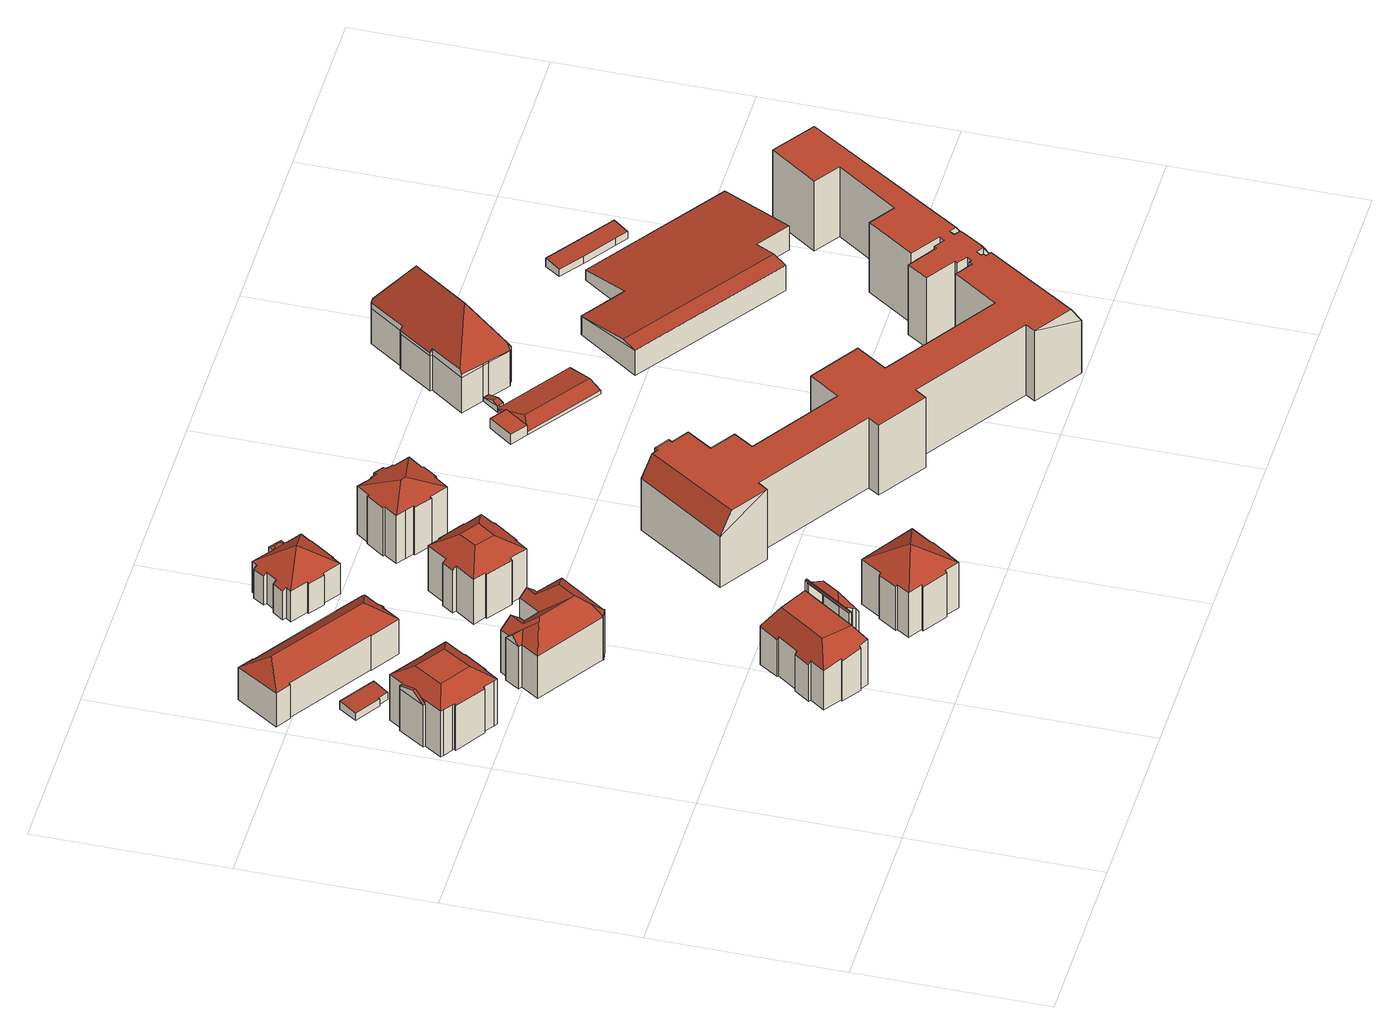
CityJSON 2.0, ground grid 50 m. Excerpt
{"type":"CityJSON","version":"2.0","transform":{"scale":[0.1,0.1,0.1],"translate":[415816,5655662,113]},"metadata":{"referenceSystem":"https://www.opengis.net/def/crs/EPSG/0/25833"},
"CityObjects":{
"building1":{"type":"Building","attributes":{"Gemeindeschluessel":14612000,"Geometrietyp2DReferenz":"3000","function":"31001_9998","roofType":"9999"},"children":["building1-1","building1-2"]},
"building1-1":{"type":"BuildingPart","attributes":{"Dachtyp_tdc":"tdcCutTentRoof","Dachneigung":34.86,"QualitaetDacherkennung":55,"Geometrietyp2DReferenz":"3000","measuredHeight":17.37,"roofType":"9999"},"parents":["building1"],"geometry":[{"type":"MultiSurface","lod":"2","boundaries":[[[0,1,2,3]],[[1,4,5,2]],[[4,6,7,5]],[[6,8,9,7]],[[8,10,11,12,9]],[[13,14,15,16]],[[13,17,18,14]],[[17,19,20,18]],[[19,21,22,20]],[[21,23,24,22]],[[23,25,26,24]],[[25,27,28,26]],[[27,29,30,28]],[[29,31,32,30]],[[31,33,34,32]],[[33,35,36,34]],[[35,37,38,36]],[[37,39,40,38]],[[39,41,42,40]],[[17,13,43,44,10,8,45,46]],[[25,23,21,19,17,46,47]],[[35,33,31,29,27,25,47,48]],[[8,6,4,1,0,49,41,39,37,35,48,45]],[[48,47,46,45]],[[42,50,3,2,5,7,9,12,14,18,20,22,24,26,28,30,32,34,36,38,40]],[[41,49,50,42]],[[49,0,3,50]]],"semantics":{"surfaces":[{"type":"WallSurface"},{"type":"RoofSurface"},{"type":"GroundSurface"}],"values":[0,0,0,0,0,0,0,0,0,0,0,0,0,0,0,0,0,0,0,1,1,1,1,1,2,0,0]}}]},
"building1-2":{"type":"BuildingPart","attributes":{"Dachtyp_tdc":"tdcGableRoof","Dachneigung":16.34,"QualitaetDacherkennung":11,"Geometrietyp2DReferenz":"3000","measuredHeight":15.46,"roofType":"3100"},"parents":["building1"],"geometry":[{"type":"MultiSurface","lod":"2","boundaries":[[[11,51,52,12]],[[51,53,54,52]],[[53,15,14,54]],[[11,44,55,56,51]],[[57,56,55,43,16]],[[53,57,16,15]],[[51,56,57,53]],[[12,52,54,14]]],"semantics":{"surfaces":[{"type":"WallSurface"},{"type":"RoofSurface"},{"type":"GroundSurface"}],"values":[0,0,0,1,1,0,0,2]}}]},
"building2":{"type":"Building","attributes":{"Dachtyp_tdc":"tdcPolyFlatRoof","Gemeindeschluessel":14612000,"Dachneigung":3.13,"QualitaetDacherkennung":58,"Geometrietyp2DReferenz":"3000","measuredHeight":2.5,"function":"31001_9998","roofType":"2100"},"geometry":[{"type":"Solid","lod":"2","boundaries":[[[[58,59,60,61]],[[59,62,63,60]],[[62,64,65,63]],[[64,66,67,65]],[[66,68,69,67]],[[68,70,71,69]],[[70,58,61,71]],[[70,68,66,64,62,59,58]],[[61,60,63,65,67,69,71]]]],"semantics":{"surfaces":[{"type":"WallSurface"},{"type":"RoofSurface"},{"type":"GroundSurface"}],"values":[[0,0,0,0,0,0,0,1,2]]}}]},
"building3":{"type":"Building","attributes":{"Gemeindeschluessel":14612000,"Geometrietyp2DReferenz":"3000","function":"31001_9998","roofType":"9999"},"children":["building3-1","building3-2","building3-3"]},
"building3-1":{"type":"BuildingPart","attributes":{"Dachtyp_tdc":"tdcCutTentRoof","Dachneigung":0.815,"QualitaetDacherkennung":60,"Geometrietyp2DReferenz":"3000","measuredHeight":17.9,"roofType":"9999"},"parents":["building3"],"geometry":[{"type":"MultiSurface","lod":"2","boundaries":[[[72,73,74,75]],[[76,77,78,79]],[[77,80,81,78]],[[80,82,83,81]],[[82,84,85,83]],[[84,86,87,85]],[[86,88,89,87]],[[88,90,91,89]],[[90,92,93,91]],[[92,94,95,93]],[[94,96,97,95]],[[96,98,99,97]],[[98,100,101,99]],[[100,102,103,101]],[[102,104,105,103]],[[104,106,107,105]],[[106,108,109,107]],[[108,110,111,109]],[[110,112,113,111]],[[112,114,115,113]],[[114,72,75,115]],[[84,82,80,77,76,73,116,117]],[[94,92,90,88,86,84,117,118]],[[110,108,106,104,102,100,98,96,94,118,119]],[[73,72,114,112,110,119,116]],[[119,118,117,116]],[[75,74,79,78,81,83,85,87,89,91,93,95,97,99,101,103,105,107,109,111,113,115]]],"semantics":{"surfaces":[{"type":"WallSurface"},{"type":"RoofSurface"},{"type":"GroundSurface"}],"values":[0,0,0,0,0,0,0,0,0,0,0,0,0,0,0,0,0,0,0,0,0,1,1,1,1,1,2]}}]},
"building3-2":{"type":"BuildingPart","attributes":{"Dachtyp_tdc":"tdcFreeFormRoof","Dachneigung":27.34,"QualitaetDacherkennung":15,"Geometrietyp2DReferenz":"3000","measuredHeight":17.93,"roofType":"5000"},"parents":["building3"],"geometry":[{"type":"MultiSurface","lod":"2","boundaries":[[[120,121,122]],[[123,124,125,126,127]],[[124,128,76,79,125]],[[129,74,73]],[[129,120,122,74]],[[128,124,130]],[[124,123,120,131,130]],[[120,129,131]],[[129,128,130,131]],[[122,126,125,79,74]]],"semantics":{"surfaces":[{"type":"WallSurface"},{"type":"RoofSurface"},{"type":"GroundSurface"}],"values":[0,0,0,0,0,1,1,1,1,2]}}]},
"building3-3":{"type":"BuildingPart","attributes":{"Dachtyp_tdc":"tdcHipRoof","Dachneigung":59.36,"QualitaetDacherkennung":31,"Geometrietyp2DReferenz":"3000","measuredHeight":17.76,"roofType":"3200"},"parents":["building3"],"geometry":[{"type":"MultiSurface","lod":"2","boundaries":[[[132,133,134,135]],[[133,136,137,134]],[[136,138,139,137]],[[138,127,126,139]],[[121,140,141,122]],[[140,142,143,141]],[[142,144,145,143]],[[144,146,147,145]],[[146,148,149,147]],[[148,150,151,149]],[[150,132,135,151]],[[127,138,136,133,152]],[[146,144,142,140,121,153]],[[133,132,150,148,146,153,152]],[[121,127,152,153]],[[135,134,137,139,126,122,141,143,145,147,149,151]]],"semantics":{"surfaces":[{"type":"WallSurface"},{"type":"RoofSurface"},{"type":"GroundSurface"}],"values":[0,0,0,0,0,0,0,0,0,0,0,1,1,1,1,2]}}]},
"building4":{"type":"Building","attributes":{"Dachtyp_tdc":"tdcFreeFormRoof","Gemeindeschluessel":14612000,"Dachneigung":27.93,"QualitaetDacherkennung":28,"Geometrietyp2DReferenz":"3000","measuredHeight":14.35,"function":"31001_9998","roofType":"5000"},"geometry":[{"type":"Solid","lod":"2","boundaries":[[[[154,155,156,157]],[[155,158,159,156]],[[158,160,161,159]],[[160,162,163,161]],[[162,164,165,163]],[[164,166,167,165]],[[166,168,169,167]],[[168,170,171,169]],[[170,172,173,171]],[[172,174,175,173]],[[174,176,177,175]],[[176,178,179,177]],[[178,180,181,179]],[[180,182,183,181]],[[182,184,185,183]],[[184,154,157,185]],[[186,187,174,172,170,168,188]],[[189,155,154]],[[188,166,164,162,160,158,155,189,186]],[[154,184,182,180,178,176,187,186,189]],[[168,166,188]],[[176,174,187]],[[157,156,159,161,163,165,167,169,171,173,175,177,179,181,183,185]]]],"semantics":{"surfaces":[{"type":"WallSurface"},{"type":"RoofSurface"},{"type":"GroundSurface"}],"values":[[0,0,0,0,0,0,0,0,0,0,0,0,0,0,0,0,1,1,1,1,0,0,2]]}}]},
"building5":{"type":"Building","attributes":{"Dachtyp_tdc":"tdcFreeFormRoof","Gemeindeschluessel":14612000,"Dachneigung":41.41,"QualitaetDacherkennung":8,"Geometrietyp2DReferenz":"3000","measuredHeight":18.67,"function":"31001_9998","roofType":"5000"},"geometry":[{"type":"Solid","lod":"2","boundaries":[[[[190,191,192,193]],[[191,194,195,192]],[[194,196,197,195]],[[196,198,199,197]],[[198,200,201,199]],[[200,202,203,201]],[[202,204,205,203]],[[204,206,207,205]],[[206,208,209,207]],[[208,210,211,209]],[[210,212,213,211]],[[212,214,215,213]],[[214,216,217,215]],[[216,218,219,217]],[[218,220,221,219]],[[220,222,223,221]],[[222,190,193,223]],[[224,222,220]],[[225,226,224,220,218]],[[225,218,216]],[[227,228,226,225,216,214]],[[229,227,214,212]],[[230,229,212,210]],[[230,210,208]],[[231,228,227,229,230,208,206]],[[232,233,231,206,204]],[[234,232,204,202]],[[234,202,200]],[[235,233,232,234,200,198]],[[236,237,238,235,198,196]],[[236,196,194]],[[237,236,194,191]],[[238,237,191,190]],[[224,226,228,231,233,235,238,190,222]],[[193,192,195,197,199,201,203,205,207,209,211,213,215,217,219,221,223]]]],"semantics":{"surfaces":[{"type":"WallSurface"},{"type":"RoofSurface"},{"type":"GroundSurface"}],"values":[[0,0,0,0,0,0,0,0,0,0,0,0,0,0,0,0,0,1,1,1,1,1,1,0,1,1,1,0,1,1,0,1,1,1,2]]}}]},
"building6":{"type":"Building","attributes":{"Dachtyp_tdc":"tdcTentRoof","Gemeindeschluessel":14612000,"Dachneigung":33.05,"QualitaetDacherkennung":47,"Geometrietyp2DReferenz":"3000","measuredHeight":19.36,"function":"31001_9998","roofType":"3500"},"geometry":[{"type":"Solid","lod":"2","boundaries":[[[[239,240,241,242]],[[240,243,244,241]],[[243,245,246,244]],[[245,247,248,246]],[[247,249,250,248]],[[249,251,252,250]],[[251,253,254,252]],[[253,255,256,254]],[[255,257,258,256]],[[257,259,260,258]],[[259,261,262,260]],[[261,263,264,262]],[[263,265,266,264]],[[265,267,268,266]],[[267,269,270,268]],[[269,239,242,270]],[[253,251,249,247,245,243,271]],[[255,253,271]],[[265,263,261,259,257,255,271]],[[243,240,239,269,267,265,271]],[[242,241,244,246,248,250,252,254,256,258,260,262,264,266,268,270]]]],"semantics":{"surfaces":[{"type":"WallSurface"},{"type":"RoofSurface"},{"type":"GroundSurface"}],"values":[[0,0,0,0,0,0,0,0,0,0,0,0,0,0,0,0,1,1,1,1,2]]}}]},
"building7":{"type":"Building","attributes":{"Dachtyp_tdc":"tdcCutTentRoof","Gemeindeschluessel":14612000,"Dachneigung":33.39,"QualitaetDacherkennung":55,"Geometrietyp2DReferenz":"3000","measuredHeight":17.76,"function":"31001_9998","roofType":"9999"},"geometry":[{"type":"Solid","lod":"2","boundaries":[[[[272,273,274,275,276,277,278,279]],[[280,281,282,283,284,272,279,285]],[[286,287,288,289,290,280,285,291]],[[285,279,278,291]],[[292,293,294,295,296,297,298,299,300,301,302,303,304,305,306,307,308,309,310,311]],[[284,283,306,305]],[[283,282,307,306]],[[282,281,308,307]],[[281,280,309,308]],[[280,290,310,309]],[[290,289,311,310]],[[289,288,292,311]],[[277,312,313,314,315,286,291,278]],[[288,287,293,292]],[[287,286,294,293]],[[286,315,295,294]],[[315,314,296,295]],[[314,313,297,296]],[[313,312,298,297]],[[312,277,299,298]],[[277,276,300,299]],[[276,275,301,300]],[[275,274,302,301]],[[274,273,303,302]],[[273,272,304,303]],[[272,284,305,304]]]],"semantics":{"surfaces":[{"type":"RoofSurface"},{"type":"GroundSurface"},{"type":"WallSurface"}],"values":[[0,0,0,0,1,2,2,2,2,2,2,2,0,2,2,2,2,2,2,2,2,2,2,2,2,2]]}}]},
"building8":{"type":"Building","attributes":{"Gemeindeschluessel":14612000,"Geometrietyp2DReferenz":"3000","function":"31001_9998","roofType":"9999"},"children":["building8-1","building8-2"]},
"building8-1":{"type":"BuildingPart","attributes":{"Dachtyp_tdc":"tdcTentRoof","Dachneigung":33.98,"QualitaetDacherkennung":69,"Geometrietyp2DReferenz":"3000","measuredHeight":14.84,"roofType":"3500"},"parents":["building8"],"geometry":[{"type":"MultiSurface","lod":"2","boundaries":[[[316,317,318]],[[319,320,321,322]],[[320,323,324,321]],[[323,325,326,324]],[[325,327,328,326]],[[327,329,330,328]],[[329,331,332,330]],[[331,333,334,332]],[[333,335,336,334]],[[335,337,338,336]],[[337,339,340,338]],[[339,341,342,340]],[[341,343,344,342]],[[343,345,346,344]],[[345,347,348,346]],[[347,349,350,348]],[[349,351,352,350]],[[351,353,354,352]],[[353,355,356,354]],[[355,357,358,356]],[[357,359,360,358]],[[359,361,360]],[[329,327,325,323,320,319,362]],[[339,337,335,333,331,329,362]],[[357,355,353,351,349,347,345,343,341,339,362]],[[319,316,359,357,362]],[[317,322,321,324,326,328,330,332,334,336,338,340,342,344,346,348,350,352,354,356,358,360]],[[316,319,322,317]]],"semantics":{"surfaces":[{"type":"WallSurface"},{"type":"RoofSurface"},{"type":"GroundSurface"}],"values":[0,0,0,0,0,0,0,0,0,0,0,0,0,0,0,0,0,0,0,0,0,0,1,1,1,1,2,0]}}]},
"building8-2":{"type":"BuildingPart","attributes":{"Dachtyp_tdc":"tdcFreeFormRoof","Dachneigung":26.82,"QualitaetDacherkennung":9,"Geometrietyp2DReferenz":"3000","measuredHeight":9.48,"roofType":"5000"},"parents":["building8"],"geometry":[{"type":"MultiSurface","lod":"2","boundaries":[[[361,363,364,360]],[[363,365,366,364]],[[365,318,317,366]],[[367,318,365]],[[368,367,365,363]],[[368,363,361]],[[367,368,361,318]],[[364,366,317,360]]],"semantics":{"surfaces":[{"type":"WallSurface"},{"type":"RoofSurface"},{"type":"GroundSurface"}],"values":[0,0,0,1,1,1,1,2]}}]},
"building9":{"type":"Building","attributes":{"Dachtyp_tdc":"tdcHipRoof","Gemeindeschluessel":14612000,"Dachneigung":19.32,"QualitaetDacherkennung":69,"Geometrietyp2DReferenz":"3000","measuredHeight":17.44,"function":"31001_9998","roofType":"3200"},"geometry":[{"type":"Solid","lod":"2","boundaries":[[[[369,370,371,372]],[[370,373,374,371]],[[373,375,376,374]],[[375,377,378,376]],[[377,379,380,378]],[[379,381,382,380]],[[381,383,384,382]],[[383,385,386,384]],[[385,387,388,386]],[[387,389,390,388]],[[389,391,392,390]],[[391,393,394,392]],[[393,395,396,394]],[[395,397,398,396]],[[397,399,400,398]],[[399,401,402,400]],[[401,403,404,402]],[[403,405,406,404]],[[405,407,408,406]],[[407,409,410,408]],[[409,411,412,410]],[[411,413,414,412]],[[413,415,416,414]],[[415,417,418,416]],[[417,369,372,418]],[[413,411,409,407,405,403,419]],[[385,383,381,379,377,375,420]],[[403,401,399,397,395,393,391,389,387,385,420,419]],[[375,373,370,369,417,415,413,419,420]],[[372,371,374,376,378,380,382,384,386,388,390,392,394,396,398,400,402,404,406,408,410,412,414,416,418]]]],"semantics":{"surfaces":[{"type":"WallSurface"},{"type":"RoofSurface"},{"type":"GroundSurface"}],"values":[[0,0,0,0,0,0,0,0,0,0,0,0,0,0,0,0,0,0,0,0,0,0,0,0,0,1,1,1,1,2]]}}]},
"building10":{"type":"Building","attributes":{"name":"Evangelisches Kreuzgymnasium Dresden","Dachtyp_tdc":"tdcFreeFormRoof","Gemeindeschluessel":14612000,"Dachneigung":0.087,"QualitaetDacherkennung":7,"Geometrietyp2DReferenz":"3000","measuredHeight":21.85,"function":"31001_3021","roofType":"5000"},"geometry":[{"type":"Solid","lod":"2","boundaries":[[[[421,422,423,424]],[[422,425,426,423]],[[425,427,428,426]],[[427,429,430,428]],[[429,431,432,430]],[[431,433,434,432]],[[433,435,436,434]],[[435,437,438,436]],[[437,439,440,438]],[[439,441,442,440]],[[441,443,444,442]],[[443,445,446,444]],[[445,447,448,446]],[[447,449,450,448]],[[449,451,452,450]],[[451,453,454,452]],[[453,455,456,454]],[[455,457,458,456]],[[457,459,460,458]],[[459,461,462,460]],[[461,463,464,462]],[[463,465,466,464]],[[465,467,468,466]],[[467,469,470,468]],[[469,471,472,470]],[[471,473,474,472]],[[473,475,476,474]],[[475,477,478,476]],[[477,479,480,478]],[[479,481,482,480]],[[481,483,484,482]],[[483,485,486,484]],[[485,487,488,486]],[[487,489,490,488]],[[489,491,492,490]],[[491,493,494,492]],[[493,495,496,494]],[[495,497,498,496]],[[497,499,500,498]],[[499,501,502,500]],[[501,503,504,502]],[[503,505,506,504]],[[505,507,508,506]],[[507,509,510,508]],[[509,511,512,510]],[[511,513,514,512]],[[513,515,516,514]],[[515,517,518,516]],[[517,519,520,518]],[[519,521,522,520]],[[521,523,524,522]],[[523,525,526,524]],[[525,527,528,526]],[[527,529,530,528]],[[529,531,532,530]],[[531,533,534,532]],[[533,535,536,534]],[[535,537,538,536]],[[537,539,540,538]],[[539,541,542,540]],[[541,543,544,542]],[[543,545,546,544]],[[545,547,548,546]],[[547,549,550,548]],[[549,551,552,550]],[[551,553,554,552]],[[553,555,556,554]],[[555,421,424,556]],[[557,558,433,431]],[[501,499,559,560,509,507,505,503]],[[521,519,561,562]],[[537,535,563,564,549,547,545,543,541,539]],[[459,457,455,453,451,449,447,445,443,441,439,437,435,558,557,429,427,425,422,421,555,553,551,564,563,533,531,529,527,525,523,562,561,517,515,513,511,560,559,497,495,493,491,489,487,485,483,481,479,477,475,473,471,469,467,465,463,461]],[[535,533,563]],[[435,433,558]],[[499,497,559]],[[511,509,560]],[[523,521,562]],[[431,429,557]],[[551,549,564]],[[519,517,561]],[[424,423,426,428,430,432,434,436,438,440,442,444,446,448,450,452,454,456,458,460,462,464,466,468,470,472,474,476,478,480,482,484,486,488,490,492,494,496,498,500,502,504,506,508,510,512,514,516,518,520,522,524,526,528,530,532,534,536,538,540,542,544,546,548,550,552,554,556]]]],"semantics":{"surfaces":[{"type":"WallSurface"},{"type":"RoofSurface"},{"type":"GroundSurface"}],"values":[[0,0,0,0,0,0,0,0,0,0,0,0,0,0,0,0,0,0,0,0,0,0,0,0,0,0,0,0,0,0,0,0,0,0,0,0,0,0,0,0,0,0,0,0,0,0,0,0,0,0,0,0,0,0,0,0,0,0,0,0,0,0,0,0,0,0,0,0,1,1,1,1,1,0,0,0,0,0,0,0,0,2]]}}]},
"building11":{"type":"Building","attributes":{"Gemeindeschluessel":14612000,"Geometrietyp2DReferenz":"3000","function":"31001_9998","roofType":"9999"},"children":["building11-1","building11-2","building11-3"]},
"building11-1":{"type":"BuildingPart","attributes":{"Dachtyp_tdc":"tdcPolyFlatRoof","Dachneigung":0,"QualitaetDacherkennung":42,"Geometrietyp2DReferenz":"3000","measuredHeight":3,"roofType":"1000"},"parents":["building11"],"geometry":[{"type":"MultiSurface","lod":"2","boundaries":[[[565,566,567,568,569]],[[566,570,571,567]],[[570,572,573,574,571]],[[572,570,566,565]],[[568,567,571,574]]],"semantics":{"surfaces":[{"type":"WallSurface"},{"type":"RoofSurface"},{"type":"GroundSurface"}],"values":[0,0,0,1,2]}}]},
"building11-2":{"type":"BuildingPart","attributes":{"Dachtyp_tdc":"tdcGableRoof","Dachneigung":21.08,"QualitaetDacherkennung":8,"Geometrietyp2DReferenz":"3000","measuredHeight":2.43,"roofType":"3100"},"parents":["building11"],"geometry":[{"type":"MultiSurface","lod":"2","boundaries":[[[575,576,577,578,579]],[[576,580,581,577]],[[580,582,583,584,581]],[[576,575,585]],[[582,580,586]],[[575,582,586,585]],[[580,576,585,586]],[[584,578,577,581]]],"semantics":{"surfaces":[{"type":"WallSurface"},{"type":"RoofSurface"},{"type":"GroundSurface"}],"values":[0,0,0,0,0,1,1,2]}}]},
"building11-3":{"type":"BuildingPart","attributes":{"Dachtyp_tdc":"tdcHipAndGableRoof","Dachneigung":10.68,"QualitaetDacherkennung":48,"Geometrietyp2DReferenz":"3000","measuredHeight":2.35,"roofType":"5000"},"parents":["building11"],"geometry":[{"type":"MultiSurface","lod":"2","boundaries":[[[587,569,568,588]],[[589,587,588,590]],[[579,573,569,591]],[[587,589,592]],[[569,587,592,591]],[[589,583,579,591,592]],[[588,568,574,578,584,590]]],"semantics":{"surfaces":[{"type":"WallSurface"},{"type":"RoofSurface"},{"type":"GroundSurface"}],"values":[0,0,1,0,1,1,2]}}]},
"building12":{"type":"Building","attributes":{"Dachtyp_tdc":"tdcFreeFormRoof","Gemeindeschluessel":14612000,"Dachneigung":58.47,"QualitaetDacherkennung":32,"Geometrietyp2DReferenz":"3000","measuredHeight":25.19,"function":"31001_9998","roofType":"5000"},"geometry":[{"type":"Solid","lod":"2","boundaries":[[[[593,594,595,596]],[[594,597,598,595]],[[597,599,600,598]],[[599,601,602,600]],[[601,603,604,602]],[[603,605,606,604]],[[605,607,608,606]],[[607,609,610,608]],[[609,611,612,610]],[[611,613,614,612]],[[613,615,616,614]],[[615,617,618,616]],[[617,619,620,618]],[[619,621,622,620]],[[621,623,624,622]],[[623,625,626,624]],[[625,627,628,626]],[[627,629,630,628]],[[631,632,633,634,635,636,637,638]],[[639,640,641,642,643,644]],[[645,609,607,646,644,643,633,632,647,648,649]],[[643,642,650,651,652,653,654,634,633]],[[627,635,634,654,629]],[[629,654,653,655]],[[655,653,652,593]],[[593,652,651,594]],[[594,651,650,597]],[[597,650,642,641,599]],[[611,645,649,613]],[[613,649,648,615]],[[615,648,647,617]],[[617,647,632,631,619]],[[603,639,644,646,605]],[[605,646,607]],[[609,645,611]],[[599,641,640,601]],[[601,640,639,603]],[[621,638,637,623]],[[619,631,638,621]],[[623,637,636,625]],[[625,636,635,627]],[[630,656,596,595,598,600,602,604,606,608,610,612,614,616,618,620,622,624,626,628]],[[629,655,656,630]],[[655,593,596,656]]]],"semantics":{"surfaces":[{"type":"WallSurface"},{"type":"RoofSurface"},{"type":"GroundSurface"}],"values":[[0,0,0,0,0,0,0,0,0,0,0,0,0,0,0,0,0,0,1,1,1,1,0,0,0,0,0,0,0,0,0,0,0,0,0,0,0,0,0,0,0,2,0,0]]}}]},
"building13":{"type":"Building","attributes":{"Dachtyp_tdc":"tdcFreeFormRoof","Gemeindeschluessel":14612000,"Dachneigung":10.42,"QualitaetDacherkennung":6,"Geometrietyp2DReferenz":"3000","measuredHeight":8.58,"function":"31001_3211","roofType":"5000"},"geometry":[{"type":"Solid","lod":"2","boundaries":[[[[657,658,659,660]],[[661,662,663,664,658,657,665,666]],[[667,666,665,668]],[[657,668,665]],[[667,661,666]],[[659,669,670,671,672,673,674,660]],[[658,664,669,659]],[[664,663,670,669]],[[663,662,671,670]],[[662,661,672,671]],[[661,667,673,672]],[[667,668,674,673]],[[668,657,660,674]]]],"semantics":{"surfaces":[{"type":"WallSurface"},{"type":"RoofSurface"},{"type":"GroundSurface"}],"values":[[0,1,1,0,0,2,0,0,0,0,0,0,0]]}}]},
"building14":{"type":"Building","attributes":{"Dachtyp_tdc":"tdcPolyFlatRoof","Gemeindeschluessel":14612000,"Dachneigung":5.47,"QualitaetDacherkennung":76,"Geometrietyp2DReferenz":"3000","measuredHeight":2.59,"function":"31001_2463","roofType":"2100"},"geometry":[{"type":"Solid","lod":"2","boundaries":[[[[675,676,677,678]],[[676,679,680,677]],[[679,681,682,680]],[[681,683,684,682]],[[683,685,686,684]],[[685,687,688,686]],[[687,689,690,688]],[[689,675,678,690]],[[689,687,685,683,681,679,676,675]],[[678,677,680,682,684,686,688,690]]]],"semantics":{"surfaces":[{"type":"WallSurface"},{"type":"RoofSurface"},{"type":"GroundSurface"}],"values":[[0,0,0,0,0,0,0,0,1,2]]}}]}
},
"vertices":[
[36,1096,151],[39,1100,154],[39,1100,13],[36,1096,13],[35,1103,154],[35,1103,13],[11,1119,155],[11,1119,13],[3,1124,155],[3,1124,13],[33,1170,155],[33,1170,143],[33,1170,13],[78,1238,155],[78,1238,13],[78,1238,143],[78,1238,154],[102,1274,155],[102,1274,13],[197,1211,154],[197,1211,13],[199,1214,151],[199,1214,13],[254,1178,151],[254,1178,13],[252,1175,153],[252,1175,13],[218,1124,153],[218,1124,13],[223,1121,149],[223,1121,13],[183,1061,149],[183,1061,13],[179,1064,153],[179,1064,13],[153,1025,153],[153,1025,13],[144,1031,153],[144,1031,13],[120,1047,153],[120,1047,13],[116,1049,154],[116,1049,13],[77,1237,155],[42,1183,155],[63,1140,187],[112,1215,187],[189,1162,187],[142,1090,187],[114,1046,150],[114,1046,13],
[28,1173,143],[28,1173,13],[72,1242,143],[72,1242,13],[52,1199,168],[47,1203,168],[72,1242,154],
[198,1338,41],[170,1296,38],[170,1296,16],[198,1338,16],[146,1312,38],[146,1312,16],[143,1309,38],[143,1309,16],[78,1351,38],[78,1351,16],[108,1397,41],[108,1397,16],[173,1354,41],[173,1354,16],
[566,446,141],[635,400,153],[635,400,13],[566,446,13],[546,269,153],[530,246,153],[530,246,13],[546,269,13],[533,231,134],[533,231,13],[518,229,153],[518,229,13],[508,214,153],[508,214,13],[486,229,149],[486,229,13],[484,225,143],[484,225,13],[436,258,136],[436,258,13],[438,261,142],[438,261,13],[393,292,135],[393,292,13],[420,331,135],[420,331,13],[415,334,125],[415,334,13],[443,375,125],[443,375,13],[447,372,135],[447,372,13],[485,426,135],[485,426,13],[482,428,128],[482,428,13],[515,478,129],[515,478,13],[518,478,132],[518,478,13],[524,480,125],[524,480,13],[569,451,133],[569,451,13],[600,391,191],[506,253,191],[442,308,192],[526,430,192],
[641,397,191],[641,397,181],[641,397,13],[576,302,191],[552,266,191],[552,266,13],[576,302,13],[576,302,180],[546,269,191],[635,400,191],[551,270,193],[636,396,193],
[629,268,128],[622,272,141],[622,272,13],[629,268,13],[614,278,148],[614,278,13],[597,289,163],[597,289,13],[644,395,179],[644,395,13],[647,399,174],[647,399,13],[688,372,139],[688,372,13],[685,368,143],[685,368,13],[655,321,142],[655,321,13],[661,317,129],[661,317,13],[615,314,191],[644,358,191],
[13,1528,116],[88,1639,110],[88,1639,11],[13,1528,11],[126,1614,110],[126,1614,11],[123,1609,114],[123,1609,11],[340,1464,114],[340,1464,11],[342,1468,110],[342,1468,11],[411,1420,111],[411,1420,11],[381,1376,119],[381,1376,11],[385,1367,113],[385,1367,11],[381,1361,113],[381,1361,11],[371,1361,120],[371,1361,11],[341,1314,119],[341,1314,11],[267,1362,118],[267,1362,11],[268,1363,119],[268,1363,11],[53,1506,118],[53,1506,11],[51,1503,116],[51,1503,11],[337,1398,155],[343,1318,121],[407,1414,117],[95,1561,155],
[262,955,147],[293,1002,147],[293,1002,15],[262,955,15],[284,1007,147],[284,1007,15],[309,1045,147],[309,1045,15],[318,1040,147],[318,1040,15],[333,1063,147],[333,1063,15],[385,1029,147],[385,1029,15],[378,1018,147],[378,1018,15],[417,993,147],[417,993,15],[455,1049,147],[455,1049,15],[492,1023,147],[492,1023,15],[487,1015,147],[487,1015,15],[550,971,147],[550,971,15],[464,847,147],[464,847,15],[465,844,147],[465,844,15],[436,839,147],[436,839,15],[436,841,147],[436,841,15],[440,844,151],[460,848,151],[445,871,173],[465,955,201],[437,914,201],[455,1010,167],[474,1036,167],[432,914,199],[335,1009,175],[343,972,198],[359,1046,175],[333,970,192],[297,1026,167],[324,1008,167],[332,970,192],
[729,136,148],[732,141,152],[732,141,12],[729,136,12],[697,164,151],[697,164,12],[718,197,151],[718,197,12],[714,200,147],[714,200,12],[746,248,147],[746,248,12],[751,246,151],[751,246,12],[787,301,151],[787,301,12],[920,213,154],[920,213,12],[884,158,154],[884,158,12],[889,155,150],[889,155,12],[857,107,150],[857,107,12],[852,109,154],[852,109,12],[830,76,154],[830,76,12],[795,100,153],[795,100,12],[791,95,149],[791,95,12],[808,189,206],
[486,1168,153],[516,1148,153],[514,1144,151],[578,1099,150],[581,1104,154],[623,1075,154],[610,1151,190],[562,1185,191],[578,1303,153],[541,1250,153],[533,1256,146],[513,1227,146],[522,1221,153],[593,1230,191],[716,1209,154],[674,1238,154],[677,1242,150],[612,1286,149],[609,1281,153],[642,1197,190],[677,1242,13],[674,1238,13],[716,1209,13],[693,1175,13],[698,1172,13],[651,1106,13],[647,1109,13],[623,1075,13],[581,1104,13],[578,1099,13],[514,1144,13],[516,1148,13],[486,1168,13],[522,1221,13],[513,1227,13],[533,1256,13],[541,1250,13],[578,1303,13],[609,1281,13],[612,1286,13],[647,1109,154],[651,1106,151],[698,1172,150],[693,1175,154],
[553,1643,109],[553,1643,14],[553,1643,104],[592,1616,109],[574,1591,109],[574,1591,14],[592,1616,14],[578,1588,105],[578,1588,14],[534,1523,105],[534,1523,14],[529,1526,109],[529,1526,14],[512,1500,109],[512,1500,14],[468,1531,109],[468,1531,14],[465,1527,105],[465,1527,14],[425,1555,106],[425,1555,14],[428,1559,109],[428,1559,14],[386,1588,109],[386,1588,14],[396,1602,110],[396,1602,14],[388,1608,103],[388,1608,14],[408,1637,103],[408,1637,14],[416,1631,110],[416,1631,14],[436,1660,110],[436,1660,14],[428,1665,103],[428,1665,14],[448,1694,103],[448,1694,14],[456,1689,110],[456,1689,14],[467,1703,110],[467,1703,14],[523,1664,109],[523,1664,14],[523,1664,104],[490,1601,162],
[534,1680,104],[534,1680,14],[564,1658,104],[564,1658,14],[551,1656,108],[536,1666,108],
[696,1366,158],[699,1370,160],[699,1370,11],[696,1366,11],[678,1384,160],[678,1384,11],[654,1401,160],[654,1401,11],[678,1435,160],[678,1435,11],[674,1437,158],[674,1437,11],[707,1485,159],[707,1485,11],[711,1482,160],[711,1482,11],[735,1516,160],[735,1516,11],[772,1490,160],[772,1490,11],[775,1494,159],[775,1494,11],[791,1483,159],[791,1483,11],[797,1492,155],[797,1492,11],[822,1475,155],[822,1475,11],[816,1466,159],[816,1466,11],[832,1454,159],[832,1454,11],[829,1450,160],[829,1450,11],[866,1424,161],[866,1424,11],[839,1385,160],[839,1385,11],[843,1382,159],[843,1382,11],[817,1345,158],[817,1345,11],[813,1348,160],[813,1348,11],[786,1310,160],[786,1310,11],[741,1340,160],[741,1340,11],[738,1336,158],[738,1336,11],[768,1407,185],[754,1416,185],
[1309,280,223],[1184,362,223],[1184,362,5],[1309,280,5],[1204,391,223],[1204,391,5],[911,584,224],[911,584,5],[894,559,224],[894,559,5],[769,641,162],[769,641,5],[922,873,166],[922,873,5],[966,844,224],[966,844,5],[971,853,224],[971,853,5],[1009,828,224],[1009,828,5],[1004,819,224],[1004,819,5],[1048,791,224],[1048,791,5],[1004,725,224],[1004,725,5],[1068,683,223],[1068,683,5],[1035,632,223],[1035,632,5],[1263,482,223],[1263,482,5],[1316,562,223],[1316,562,5],[1441,479,223],[1441,479,5],[1388,399,223],[1388,399,5],[1681,206,222],[1681,206,5],[1758,323,222],[1758,323,5],[1802,294,222],[1802,294,5],[1808,303,222],[1808,303,5],[1814,299,222],[1814,299,5],[1822,311,222],[1822,311,5],[1797,329,222],[1797,329,5],[1802,336,222],[1802,336,5],[1727,385,222],[1727,385,5],[1762,439,222],[1762,439,5],[1837,390,222],[1837,390,5],[1842,397,222],[1842,397,5],[1869,379,222],[1869,379,5],[1878,392,222],[1878,392,5],[1803,443,222],[1803,443,5],[1887,566,222],[1887,566,5],[1952,522,222],[1952,522,5],[2063,684,222],[2063,684,5],[1998,729,222],[1998,729,5],[2083,852,222],[2083,852,5],[2241,743,121],[2241,743,5],[2161,625,127],[2161,625,5],[2173,617,103],[2173,617,5],[2054,443,111],[2054,443,5],[2042,452,135],[2042,452,5],[1961,334,141],[1961,334,5],[1903,374,222],[1903,374,5],[1895,362,222],[1895,362,5],[1911,351,222],[1911,351,5],[1908,346,222],[1908,346,5],[1973,303,97],[1973,303,5],[1935,245,98],[1935,245,5],[1870,288,222],[1870,288,5],[1866,283,222],[1866,283,5],[1848,295,222],[1848,295,5],[1839,282,222],[1839,282,5],[1845,278,222],[1845,278,5],[1840,270,222],[1840,270,5],[1883,241,164],[1883,241,5],[1818,142,166],[1818,142,5],[1825,138,153],[1825,138,5],[1828,121,134],[1828,121,5],[1819,107,134],[1819,107,5],[1801,103,154],[1801,103,5],[1795,107,166],[1795,107,5],[1730,9,168],[1730,9,5],[1605,91,222],[1605,91,5],[1621,116,222],[1621,116,5],[1329,309,223],[1329,309,5],[799,621,224],[951,854,224],[2190,778,222],[1920,363,222],[1909,346,222],[1871,287,222],[1854,261,222],[1702,27,222],
[1179,1217,42],[1137,1246,42],[1137,1246,12],[1179,1217,12],[1179,1217,22],[1181,1308,42],[1181,1308,12],[1223,1279,42],[1223,1279,22],[1223,1279,12],
[1242,1306,31],[1271,1348,23],[1271,1348,12],[1242,1306,12],[1242,1306,22],[1286,1338,23],[1286,1338,12],[1257,1296,31],[1257,1296,22],[1257,1296,12],[1252,1320,36],[1266,1310,36],
[1366,1086,22],[1366,1086,12],[1428,1176,22],[1428,1176,12],[1222,1234,35],[1388,1118,35],
[1335,1566,122],[1340,1562,122],[1340,1562,13],[1335,1566,13],[1405,1655,122],[1405,1655,13],[1450,1624,122],[1450,1624,13],[1457,1634,122],[1457,1634,13],[1535,1580,122],[1535,1580,13],[1437,1440,122],[1437,1440,13],[1447,1433,122],[1447,1433,13],[1421,1396,122],[1421,1396,13],[1411,1403,122],[1411,1403,13],[1365,1337,122],[1365,1337,13],[1374,1330,122],[1374,1330,13],[1354,1301,122],[1354,1301,13],[1345,1308,122],[1345,1308,13],[1339,1300,122],[1339,1300,13],[1286,1338,122],[1286,1338,13],[1271,1348,122],[1271,1348,13],[1217,1386,122],[1217,1386,13],[1279,1474,122],[1279,1474,13],[1345,1308,139],[1346,1307,139],[1321,1406,264],[1221,1391,143],[1217,1386,132],[1271,1348,128],[1286,1338,127],[1339,1300,123],[1535,1580,123],[1457,1634,129],[1450,1624,148],[1409,1652,151],[1422,1550,264],[1528,1570,142],[1411,1403,142],[1437,1440,142],[1354,1301,123],[1374,1330,123],[1365,1337,142],[1405,1655,142],[1340,1562,142],[1335,1566,132],[1274,1478,132],[1279,1474,143],[1274,1478,122],[1274,1478,13],
[1560,1183,72],[1672,1106,72],[1672,1106,14],[1560,1183,14],[1893,842,89],[1976,784,89],[2108,975,46],[1752,1222,46],[1473,1059,100],[1858,792,100],[1834,756,92],[1449,1023,92],[1752,1222,14],[2108,975,14],[1976,784,14],[1893,842,14],[1834,756,14],[1449,1023,14],
[1899,1188,28],[1818,1244,28],[1818,1244,6],[1899,1188,6],[1757,1288,28],[1757,1288,6],[1785,1328,32],[1785,1328,6],[1847,1284,32],[1847,1284,6],[1927,1228,32],[1927,1228,6],[1958,1206,32],[1958,1206,6],[1930,1166,28],[1930,1166,6]
]}
